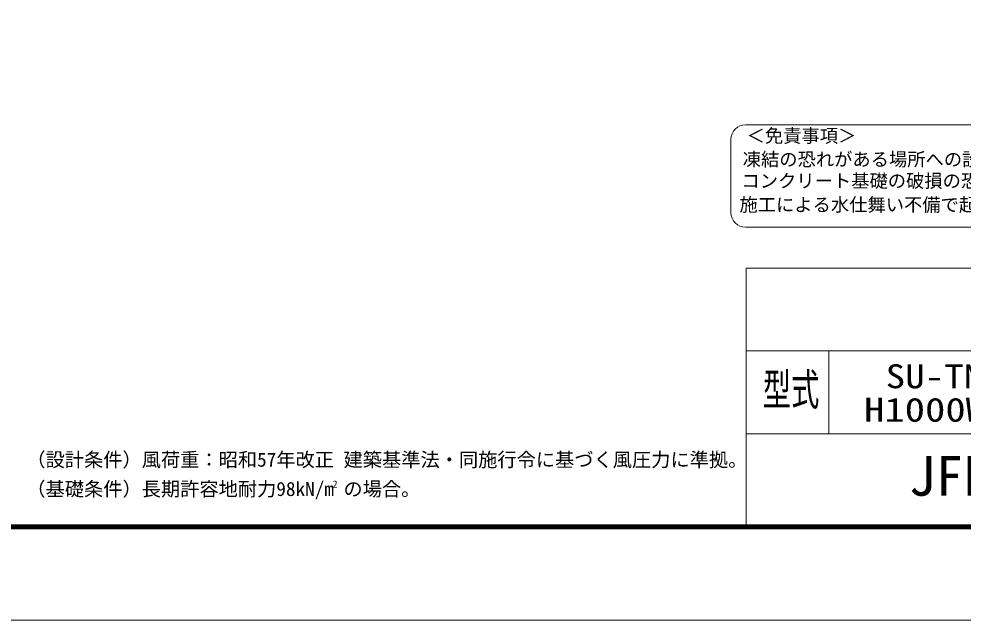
# Model space of a CAD drawing. Units: millimetres at full size, sheet at 1:20; details may follow other scales. Extents: x -5940 to 5940, y -4200 to 4200.
# Drawn here: x 517 to 3739, y -4200 to -2147 of the extents above; entities that cross this region are included whole.
import ezdxf
from ezdxf.enums import TextEntityAlignment as Align

# ---------------------------------------------------------------- set-up
doc = ezdxf.new("R2010")
doc.units = ezdxf.units.MM
doc.header["$LTSCALE"] = 20
doc.layers.add('0-0_D-TTL', color=7, linetype='Continuous', lineweight=18)
doc.layers.add('1-0_D-TTL-TXT', color=7, linetype='Continuous', lineweight=18)
doc.layers.add('1-1_WAKU', color=7, linetype='Continuous')
doc.styles.add('ＭＳ ゴシック', font='')
doc.styles.get('ＭＳ ゴシック').set_extended_font_data('MS Gothic')

msp = doc.modelspace()

# ---------------------------------------------------------------- linework, layer by layer
at = {"layer": '0-0_D-TTL'}
for p, q in [((2998.48, -2997.97), (2998.48, -3874.83)), ((2998.48, -2997.97), (5544.2, -2997.97)), ((2998.48, -3280.83), (5544.2, -3280.83)), ((3281.34, -3280.83), (3281.34, -3563.69)), ((2998.48, -3563.69), (5544.2, -3563.69))]:
    msp.add_line(p, q, dxfattribs=at)
for points in [[(-5939.8, -4200.12), (5940.2, -4200.12), (5940.2, 4199.88), (-5939.8, 4199.88)], [(-5557.95, 3889.6), (5558.34, 3889.6), (5558.34, -3888.97), (-5557.95, -3888.97)], [(-5554.41, 3886.06), (5554.8, 3886.06), (5554.8, -3885.44), (-5554.41, -3885.44)], [(-5550.87, 3882.53), (5551.27, 3882.53), (5551.27, -3881.9), (-5550.87, -3881.9)], [(-5547.34, 3878.99), (5547.73, 3878.99), (5547.73, -3878.37), (-5547.34, -3878.37)], [(-5543.8, 3875.45), (5544.2, 3875.45), (5544.2, -3874.83), (-5543.8, -3874.83)]]:
    msp.add_lwpolyline(points, close=True, dxfattribs=at)
at = {"layer": '1-0_D-TTL-TXT', "color": 2}
for p, q in [((5442.34, -2508.66), (2996.79, -2508.66)), ((2946.79, -2558.66), (2946.79, -2808.66)), ((2996.79, -2858.66), (5442.34, -2858.66))]:
    msp.add_line(p, q, dxfattribs=at)
for centre, start, end in [((2996.79, -2558.66), 90, 180), ((2996.79, -2808.66), 180, 270)]:
    msp.add_arc(centre, 50, start, end, dxfattribs=at)

# ---------------------------------------------------------------- texts
at = {"layer": '1-0_D-TTL-TXT', "style": 'ＭＳ ゴシック'}
for s, height, p in [('＜免責事項＞ \u3000\u3000', 45.75, (3000.5, -2582.84)), ('凍結の恐れがある場所への設置は、内部に溜まった雨水等の凍結融解により支柱の破損や', 45.75, (2986.97, -2663.33)), ('コンクリート基礎の破損の恐れがありますので施工時、水仕舞いを行ってください。', 45.75, (2982.86, -2736.76)), ('施工による水仕舞い不備で起こる支柱・基礎の破損について当社は責任を負いかねます。 ', 45.75, (2975.87, -2818.25)), ('（設計条件）風荷重：昭和57年改正 建築基準法・同施行令に基づく風圧力に準拠。', 48.11, (542.33, -3690.73)), ('JFE 建材株式会社', 136.1, (3553.42, -3816.14)), ('（基礎条件）長期許容地耐力98kN/m の場合。', 48.11, (542.33, -3790.73)), ('2', 24.05, (1587.8, -3754.92))]:
    msp.add_text(s, height=height, dxfattribs=at).set_placement(p, align=Align.BOTTOM_LEFT)
at = {"layer": '1-0_D-TTL-TXT', "style": 'ＭＳ ゴシック', "width": 0.65}
msp.add_text('型式', height=108.9, dxfattribs=at).set_placement((3055.43, -3499.77), align=Align.BOTTOM_LEFT)
at = {"layer": '1-1_WAKU', "style": 'ＭＳ ゴシック'}
for s, width, p in [('SU-TN-G型', 1.2, (3474.77, -3432.79)), ('H1000W4000 ', 1.25, (3400.93, -3546.99))]:
    msp.add_text(s, height=81.64, dxfattribs=dict(at, width=width)).set_placement(p, align=Align.BOTTOM_LEFT)

doc.saveas('drawing.dxf')
